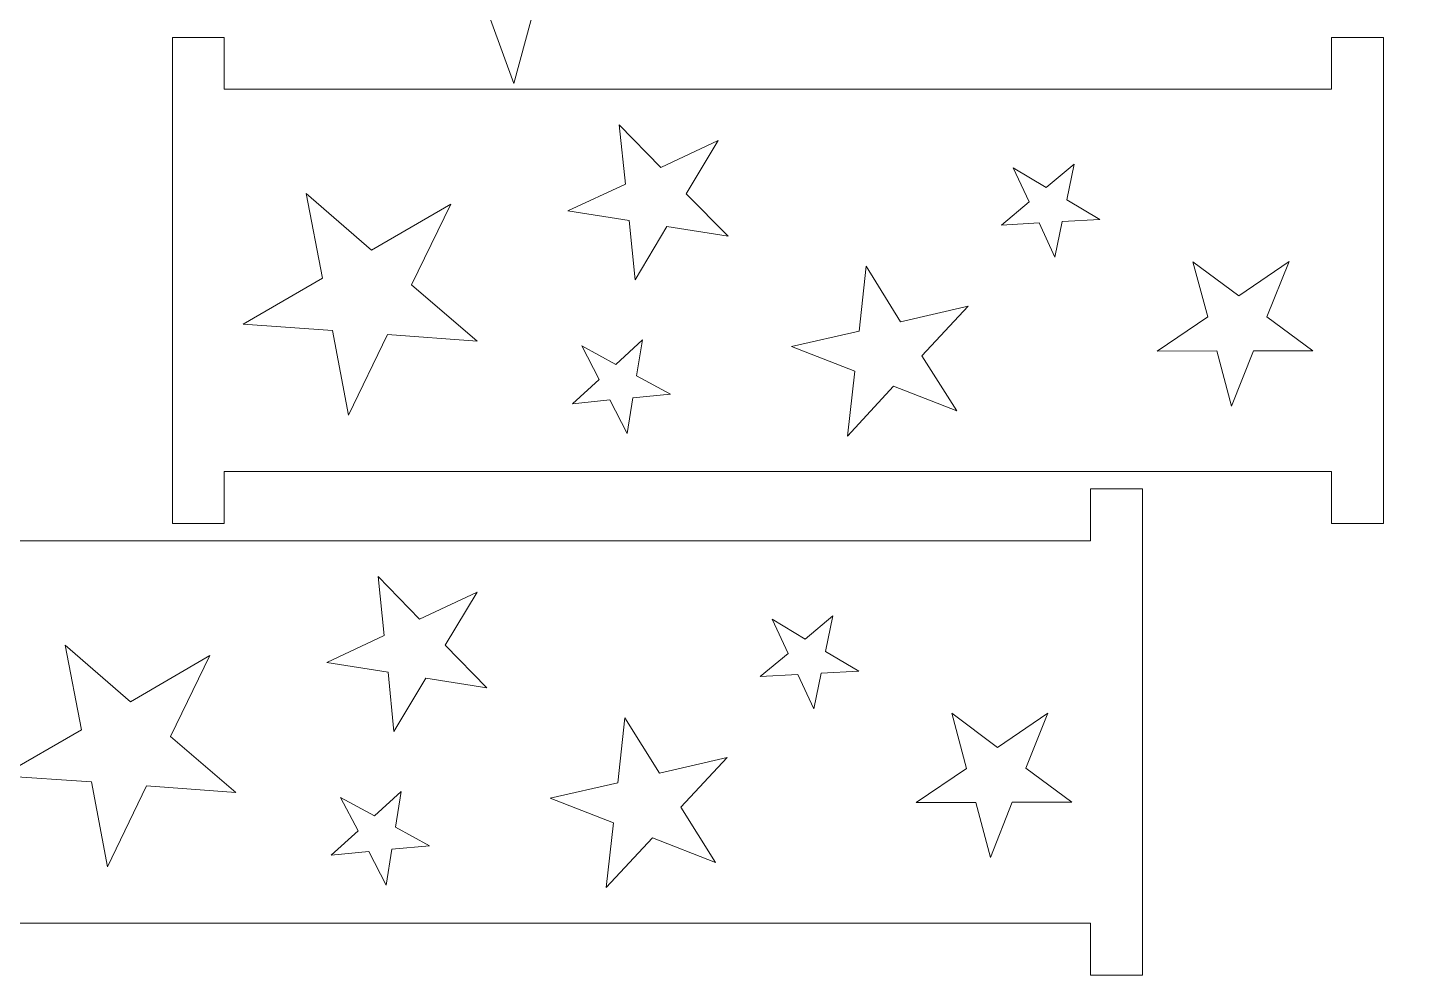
# Model space of a CAD drawing. Header units: centimetres. Extents: x -19.4 to 25.4, y -16.9 to 18.6.
# Drawn here: x -9.08 to 1.68, y -16.95 to -9.65 of the extents above; entities that cross this region are included whole.
import ezdxf

# ---------------------------------------------------------------- set-up
doc = ezdxf.new("R2010")
doc.units = ezdxf.units.CM
doc.header["$MEASUREMENT"] = 0
doc.layers.add('layer 1', color=7, linetype='Continuous')

msp = doc.modelspace()

# ---------------------------------------------------------------- linework, layer by layer
at = {"layer": 'layer 1', "color": 250, "lineweight": 9}
for points, knots in [([(-14.84191, 15.80987), (-14.84191, 15.80987), (-11.25771, 6.10371), (-11.25771, 6.10371), (-11.25771, 6.10371), (-11.25771, 6.10371), (-19.38088, -0.06509), (-19.38088, -0.06509), (-19.38088, -0.06509), (-19.38088, -0.06509), (-8.99748, -0.05361), (-8.99748, -0.05361), (-8.99748, -0.05361), (-8.99748, -0.05361), (-5.33731, -10.08188), (-5.33731, -10.08188), (-5.33731, -10.08188), (-5.33731, -10.08188), (-2.61756, -0.05896), (-2.61756, -0.05896), (-2.61756, -0.05896), (-2.61756, -0.05896), (7.76776, -0.08797), (7.76776, -0.08797), (7.76776, -0.08797), (7.76776, -0.08797), (-0.93476, 6.09502), (-0.93476, 6.09502), (-0.93476, 6.09502), (-0.93476, 6.09502), (1.74061, 15.80987), (1.74061, 15.80987), (1.74061, 15.80987), (1.74061, 15.80987), (1.43533, 15.80987), (1.43533, 15.80987), (1.43533, 15.80987), (1.43533, 15.80987), (-6.27467, 9.90378), (-6.27467, 9.90378), (-6.27467, 9.90378), (-6.27467, 9.90378), (-14.52296, 15.80987), (-14.52296, 15.80987), (-14.52296, 15.80987), (-14.52296, 15.80987), (-14.84191, 15.80987), (-14.84191, 15.80987)], [0, 0, 0, 0, 0.07692308, 0.07692308, 0.07692308, 0.07692308, 0.15384615, 0.15384615, 0.15384615, 0.15384615, 0.23076923, 0.23076923, 0.23076923, 0.23076923, 0.30769231, 0.30769231, 0.30769231, 0.30769231, 0.38461538, 0.38461538, 0.38461538, 0.38461538, 0.46153846, 0.46153846, 0.46153846, 0.46153846, 0.53846154, 0.53846154, 0.53846154, 0.53846154, 0.61538462, 0.61538462, 0.61538462, 0.61538462, 0.69230769, 0.69230769, 0.69230769, 0.69230769, 0.76923077, 0.76923077, 0.76923077, 0.76923077, 0.84615385, 0.84615385, 0.84615385, 0.84615385, 1, 1, 1, 1]), ([(19.0786, -16.52802), (19.0786, -16.52802), (19.38387, -16.52802), (19.38387, -16.52802), (19.38387, -16.52802), (19.38387, -16.52802), (16.70723, -6.814), (16.70723, -6.814), (16.70723, -6.814), (16.70723, -6.814), (25.40976, -0.63101), (25.40976, -0.63101), (25.40976, -0.63101), (25.40976, -0.63101), (15.02441, -0.66001), (15.02441, -0.66001), (15.02441, -0.66001), (15.02441, -0.66001), (12.30468, 9.3629), (12.30468, 9.3629), (12.30468, 9.3629), (12.30468, 9.3629), (8.64451, -0.66538), (8.64451, -0.66538), (8.64451, -0.66538), (8.64451, -0.66538), (-1.73889, -0.65389), (-1.73889, -0.65389), (-1.73889, -0.65389), (-1.73889, -0.65389), (6.38429, -6.82269), (6.38429, -6.82269), (6.38429, -6.82269), (6.38429, -6.82269), (2.80135, -16.52802), (2.80135, -16.52802), (2.80135, -16.52802), (2.80135, -16.52802), (3.12029, -16.52802), (3.12029, -16.52802), (3.12029, -16.52802), (3.12029, -16.52802), (11.36731, -10.62276), (11.36731, -10.62276), (11.36731, -10.62276), (11.36731, -10.62276), (19.0786, -16.52802), (19.0786, -16.52802)], [0, 0, 0, 0, 0.07692308, 0.07692308, 0.07692308, 0.07692308, 0.15384615, 0.15384615, 0.15384615, 0.15384615, 0.23076923, 0.23076923, 0.23076923, 0.23076923, 0.30769231, 0.30769231, 0.30769231, 0.30769231, 0.38461538, 0.38461538, 0.38461538, 0.38461538, 0.46153846, 0.46153846, 0.46153846, 0.46153846, 0.53846154, 0.53846154, 0.53846154, 0.53846154, 0.61538462, 0.61538462, 0.61538462, 0.61538462, 0.69230769, 0.69230769, 0.69230769, 0.69230769, 0.76923077, 0.76923077, 0.76923077, 0.76923077, 0.84615385, 0.84615385, 0.84615385, 0.84615385, 1, 1, 1, 1]), ([(0.96395, -10.12534), (0.96395, -10.12534), (0.96396, -9.72534), (0.96396, -9.72534), (0.96396, -9.72534), (0.96396, -9.72534), (1.36395, -9.72536), (1.36395, -9.72536), (1.36395, -9.72536), (1.36393, -11.10209), (1.36396, -12.09213), (1.36393, -13.46888), (1.36393, -13.46888), (1.36393, -13.46888), (0.96396, -13.46888), (0.96396, -13.46888), (0.96396, -13.46888), (0.96396, -13.46888), (0.96395, -13.06886), (0.96395, -13.06886), (0.96395, -13.06886), (-3.30469, -13.06888), (-3.44715, -13.06889), (-7.56937, -13.06888), (-7.56937, -13.06888), (-7.56937, -13.06888), (-7.56937, -13.46888), (-7.56937, -13.46888), (-7.56937, -13.46888), (-7.56937, -13.46888), (-7.96937, -13.46888), (-7.96937, -13.46888), (-7.96937, -13.46888), (-7.96937, -12.09213), (-7.96937, -11.10209), (-7.96939, -9.72534), (-7.96939, -9.72534), (-7.96939, -9.72534), (-7.56937, -9.72534), (-7.56937, -9.72534), (-7.56937, -9.72534), (-7.56937, -9.72534), (-7.56939, -10.12536), (-7.56939, -10.12536), (-7.56939, -10.12536), (-3.44717, -10.12534), (-3.30471, -10.12534), (0.96395, -10.12534)], [0, 0, 0, 0, 0.07692308, 0.07692308, 0.07692308, 0.07692308, 0.15384615, 0.15384615, 0.15384615, 0.15384615, 0.23076923, 0.23076923, 0.23076923, 0.23076923, 0.30769231, 0.30769231, 0.30769231, 0.30769231, 0.38461538, 0.38461538, 0.38461538, 0.38461538, 0.46153846, 0.46153846, 0.46153846, 0.46153846, 0.53846154, 0.53846154, 0.53846154, 0.53846154, 0.61538462, 0.61538462, 0.61538462, 0.61538462, 0.69230769, 0.69230769, 0.69230769, 0.69230769, 0.76923077, 0.76923077, 0.76923077, 0.76923077, 0.84615385, 0.84615385, 0.84615385, 0.84615385, 1, 1, 1, 1]), ([(-4.52604, -10.39877), (-4.52604, -10.39877), (-4.20596, -10.72764), (-4.20596, -10.72764), (-4.20596, -10.72764), (-4.20596, -10.72764), (-3.76316, -10.51928), (-3.76316, -10.51928), (-3.76316, -10.51928), (-3.76316, -10.51928), (-4.00891, -10.92936), (-4.00891, -10.92936), (-4.00891, -10.92936), (-4.00891, -10.92936), (-3.68744, -11.257), (-3.68744, -11.257), (-3.68744, -11.257), (-3.68744, -11.257), (-4.15943, -11.18152), (-4.15943, -11.18152), (-4.15943, -11.18152), (-4.15943, -11.18152), (-4.40356, -11.59241), (-4.40356, -11.59241), (-4.40356, -11.59241), (-4.40356, -11.59241), (-4.44949, -11.13572), (-4.44949, -11.13572), (-4.44949, -11.13572), (-4.44949, -11.13572), (-4.92183, -11.062), (-4.92183, -11.062), (-4.92183, -11.062), (-4.92183, -11.062), (-4.47827, -10.8552), (-4.47827, -10.8552), (-4.47827, -10.8552), (-4.47827, -10.8552), (-4.52604, -10.39877), (-4.52604, -10.39877)], [0, 0, 0, 0, 0.09090909, 0.09090909, 0.09090909, 0.09090909, 0.18181818, 0.18181818, 0.18181818, 0.18181818, 0.27272727, 0.27272727, 0.27272727, 0.27272727, 0.36363636, 0.36363636, 0.36363636, 0.36363636, 0.45454545, 0.45454545, 0.45454545, 0.45454545, 0.54545455, 0.54545455, 0.54545455, 0.54545455, 0.63636364, 0.63636364, 0.63636364, 0.63636364, 0.72727273, 0.72727273, 0.72727273, 0.72727273, 0.81818182, 0.81818182, 0.81818182, 0.81818182, 1, 1, 1, 1]), ([(-1.02055, -10.70308), (-1.02055, -10.70308), (-1.07769, -10.97638), (-1.07769, -10.97638), (-1.07769, -10.97638), (-1.07769, -10.97638), (-0.82203, -11.12897), (-0.82203, -11.12897), (-0.82203, -11.12897), (-0.82203, -11.12897), (-1.11248, -11.14437), (-1.11248, -11.14437), (-1.11248, -11.14437), (-1.11248, -11.14437), (-1.16853, -11.41793), (-1.16853, -11.41793), (-1.16853, -11.41793), (-1.16853, -11.41793), (-1.29088, -11.15417), (-1.29088, -11.15417), (-1.29088, -11.15417), (-1.29088, -11.15417), (-1.58117, -11.17068), (-1.58117, -11.17068), (-1.58117, -11.17068), (-1.58117, -11.17068), (-1.36635, -10.99224), (-1.36635, -10.99224), (-1.36635, -10.99224), (-1.36635, -10.99224), (-1.48972, -10.72885), (-1.48972, -10.72885), (-1.48972, -10.72885), (-1.48972, -10.72885), (-1.23461, -10.88236), (-1.23461, -10.88236), (-1.23461, -10.88236), (-1.23461, -10.88236), (-1.02055, -10.70308), (-1.02055, -10.70308)], [0, 0, 0, 0, 0.09090909, 0.09090909, 0.09090909, 0.09090909, 0.18181818, 0.18181818, 0.18181818, 0.18181818, 0.27272727, 0.27272727, 0.27272727, 0.27272727, 0.36363636, 0.36363636, 0.36363636, 0.36363636, 0.45454545, 0.45454545, 0.45454545, 0.45454545, 0.54545455, 0.54545455, 0.54545455, 0.54545455, 0.63636364, 0.63636364, 0.63636364, 0.63636364, 0.72727273, 0.72727273, 0.72727273, 0.72727273, 0.81818182, 0.81818182, 0.81818182, 0.81818182, 1, 1, 1, 1]), ([(-6.9376, -10.92824), (-6.9376, -10.92824), (-6.43524, -11.36376), (-6.43524, -11.36376), (-6.43524, -11.36376), (-6.43524, -11.36376), (-5.82325, -11.00893), (-5.82325, -11.00893), (-5.82325, -11.00893), (-5.82325, -11.00893), (-6.12604, -11.63069), (-6.12604, -11.63069), (-6.12604, -11.63069), (-6.12604, -11.63069), (-5.62183, -12.06422), (-5.62183, -12.06422), (-5.62183, -12.06422), (-5.62183, -12.06422), (-6.31133, -12.01298), (-6.31133, -12.01298), (-6.31133, -12.01298), (-6.31133, -12.01298), (-6.61171, -12.63573), (-6.61171, -12.63573), (-6.61171, -12.63573), (-6.61171, -12.63573), (-6.73505, -11.98232), (-6.73505, -11.98232), (-6.73505, -11.98232), (-6.73505, -11.98232), (-7.42489, -11.93366), (-7.42489, -11.93366), (-7.42489, -11.93366), (-7.42489, -11.93366), (-6.81161, -11.58106), (-6.81161, -11.58106), (-6.81161, -11.58106), (-6.81161, -11.58106), (-6.9376, -10.92824), (-6.9376, -10.92824)], [0, 0, 0, 0, 0.09090909, 0.09090909, 0.09090909, 0.09090909, 0.18181818, 0.18181818, 0.18181818, 0.18181818, 0.27272727, 0.27272727, 0.27272727, 0.27272727, 0.36363636, 0.36363636, 0.36363636, 0.36363636, 0.45454545, 0.45454545, 0.45454545, 0.45454545, 0.54545455, 0.54545455, 0.54545455, 0.54545455, 0.63636364, 0.63636364, 0.63636364, 0.63636364, 0.72727273, 0.72727273, 0.72727273, 0.72727273, 0.81818182, 0.81818182, 0.81818182, 0.81818182, 1, 1, 1, 1]), ([(-2.62344, -11.48842), (-2.62344, -11.48842), (-2.35712, -11.91505), (-2.35712, -11.91505), (-2.35712, -11.91505), (-2.35712, -11.91505), (-1.83571, -11.79469), (-1.83571, -11.79469), (-1.83571, -11.79469), (-1.83571, -11.79469), (-2.19297, -12.17684), (-2.19297, -12.17684), (-2.19297, -12.17684), (-2.19297, -12.17684), (-1.92487, -12.60245), (-1.92487, -12.60245), (-1.92487, -12.60245), (-1.92487, -12.60245), (-2.41199, -12.41201), (-2.41199, -12.41201), (-2.41199, -12.41201), (-2.41199, -12.41201), (-2.76772, -12.79544), (-2.76772, -12.79544), (-2.76772, -12.79544), (-2.76772, -12.79544), (-2.71149, -12.29557), (-2.71149, -12.29557), (-2.71149, -12.29557), (-2.71149, -12.29557), (-3.19945, -12.10692), (-3.19945, -12.10692), (-3.19945, -12.10692), (-3.19945, -12.10692), (-2.6776, -11.98844), (-2.6776, -11.98844), (-2.6776, -11.98844), (-2.6776, -11.98844), (-2.62344, -11.48842), (-2.62344, -11.48842)], [0, 0, 0, 0, 0.09090909, 0.09090909, 0.09090909, 0.09090909, 0.18181818, 0.18181818, 0.18181818, 0.18181818, 0.27272727, 0.27272727, 0.27272727, 0.27272727, 0.36363636, 0.36363636, 0.36363636, 0.36363636, 0.45454545, 0.45454545, 0.45454545, 0.45454545, 0.54545455, 0.54545455, 0.54545455, 0.54545455, 0.63636364, 0.63636364, 0.63636364, 0.63636364, 0.72727273, 0.72727273, 0.72727273, 0.72727273, 0.81818182, 0.81818182, 0.81818182, 0.81818182, 1, 1, 1, 1]), ([(-0.10511, -11.45304), (-0.10511, -11.45304), (0.24799, -11.71593), (0.24799, -11.71593), (0.24799, -11.71593), (0.24799, -11.71593), (0.63573, -11.45132), (0.63573, -11.45132), (0.63573, -11.45132), (0.63573, -11.45132), (0.46525, -11.87701), (0.46525, -11.87701), (0.46525, -11.87701), (0.46525, -11.87701), (0.81948, -12.1385), (0.81948, -12.1385), (0.81948, -12.1385), (0.81948, -12.1385), (0.36107, -12.13873), (0.36107, -12.13873), (0.36107, -12.13873), (0.36107, -12.13873), (0.19224, -12.56496), (0.19224, -12.56496), (0.19224, -12.56496), (0.19224, -12.56496), (0.07937, -12.1394), (0.07937, -12.1394), (0.07937, -12.1394), (0.07937, -12.1394), (-0.3792, -12.14133), (-0.3792, -12.14133), (-0.3792, -12.14133), (-0.3792, -12.14133), (0.00947, -11.8781), (0.00947, -11.8781), (0.00947, -11.8781), (0.00947, -11.8781), (-0.10511, -11.45304), (-0.10511, -11.45304)], [0, 0, 0, 0, 0.09090909, 0.09090909, 0.09090909, 0.09090909, 0.18181818, 0.18181818, 0.18181818, 0.18181818, 0.27272727, 0.27272727, 0.27272727, 0.27272727, 0.36363636, 0.36363636, 0.36363636, 0.36363636, 0.45454545, 0.45454545, 0.45454545, 0.45454545, 0.54545455, 0.54545455, 0.54545455, 0.54545455, 0.63636364, 0.63636364, 0.63636364, 0.63636364, 0.72727273, 0.72727273, 0.72727273, 0.72727273, 0.81818182, 0.81818182, 0.81818182, 0.81818182, 1, 1, 1, 1]), ([(-4.34712, -12.05574), (-4.34712, -12.05574), (-4.39261, -12.33121), (-4.39261, -12.33121), (-4.39261, -12.33121), (-4.39261, -12.33121), (-4.13069, -12.4728), (-4.13069, -12.4728), (-4.13069, -12.4728), (-4.13069, -12.4728), (-4.42021, -12.50052), (-4.42021, -12.50052), (-4.42021, -12.50052), (-4.42021, -12.50052), (-4.4646, -12.77622), (-4.4646, -12.77622), (-4.4646, -12.77622), (-4.4646, -12.77622), (-4.59803, -12.51788), (-4.59803, -12.51788), (-4.59803, -12.51788), (-4.59803, -12.51788), (-4.88737, -12.54668), (-4.88737, -12.54668), (-4.88737, -12.54668), (-4.88737, -12.54668), (-4.68032, -12.35932), (-4.68032, -12.35932), (-4.68032, -12.35932), (-4.68032, -12.35932), (-4.81476, -12.10138), (-4.81476, -12.10138), (-4.81476, -12.10138), (-4.81476, -12.10138), (-4.55337, -12.24392), (-4.55337, -12.24392), (-4.55337, -12.24392), (-4.55337, -12.24392), (-4.34712, -12.05574), (-4.34712, -12.05574)], [0, 0, 0, 0, 0.09090909, 0.09090909, 0.09090909, 0.09090909, 0.18181818, 0.18181818, 0.18181818, 0.18181818, 0.27272727, 0.27272727, 0.27272727, 0.27272727, 0.36363636, 0.36363636, 0.36363636, 0.36363636, 0.45454545, 0.45454545, 0.45454545, 0.45454545, 0.54545455, 0.54545455, 0.54545455, 0.54545455, 0.63636364, 0.63636364, 0.63636364, 0.63636364, 0.72727273, 0.72727273, 0.72727273, 0.72727273, 0.81818182, 0.81818182, 0.81818182, 0.81818182, 1, 1, 1, 1]), ([(-0.89427, -13.60274), (-0.89427, -13.60274), (-0.89427, -13.20274), (-0.89427, -13.20274), (-0.89427, -13.20274), (-0.89427, -13.20274), (-0.49428, -13.20274), (-0.49428, -13.20274), (-0.49428, -13.20274), (-0.49428, -14.57948), (-0.49427, -15.56953), (-0.49428, -16.94626), (-0.49428, -16.94626), (-0.49428, -16.94626), (-0.89427, -16.94626), (-0.89427, -16.94626), (-0.89427, -16.94626), (-0.89427, -16.94626), (-0.89427, -16.54625), (-0.89427, -16.54625), (-0.89427, -16.54625), (-5.16292, -16.54626), (-5.30537, -16.54628), (-9.4276, -16.54628), (-9.4276, -16.54628), (-9.4276, -16.54628), (-9.4276, -16.94628), (-9.4276, -16.94628), (-9.4276, -16.94628), (-9.4276, -16.94628), (-9.8276, -16.94628), (-9.8276, -16.94628), (-9.8276, -16.94628), (-9.82759, -15.56952), (-9.8276, -14.57949), (-9.8276, -13.20274), (-9.8276, -13.20274), (-9.8276, -13.20274), (-9.4276, -13.20274), (-9.4276, -13.20274), (-9.4276, -13.20274), (-9.4276, -13.20274), (-9.4276, -13.60274), (-9.4276, -13.60274), (-9.4276, -13.60274), (-5.30539, -13.60274), (-5.16292, -13.60274), (-0.89427, -13.60274)], [0, 0, 0, 0, 0.07692308, 0.07692308, 0.07692308, 0.07692308, 0.15384615, 0.15384615, 0.15384615, 0.15384615, 0.23076923, 0.23076923, 0.23076923, 0.23076923, 0.30769231, 0.30769231, 0.30769231, 0.30769231, 0.38461538, 0.38461538, 0.38461538, 0.38461538, 0.46153846, 0.46153846, 0.46153846, 0.46153846, 0.53846154, 0.53846154, 0.53846154, 0.53846154, 0.61538462, 0.61538462, 0.61538462, 0.61538462, 0.69230769, 0.69230769, 0.69230769, 0.69230769, 0.76923077, 0.76923077, 0.76923077, 0.76923077, 0.84615385, 0.84615385, 0.84615385, 0.84615385, 1, 1, 1, 1]), ([(-6.38427, -13.87616), (-6.38427, -13.87616), (-6.06419, -14.20502), (-6.06419, -14.20502), (-6.06419, -14.20502), (-6.06419, -14.20502), (-5.62139, -13.99666), (-5.62139, -13.99666), (-5.62139, -13.99666), (-5.62139, -13.99666), (-5.86713, -14.40674), (-5.86713, -14.40674), (-5.86713, -14.40674), (-5.86713, -14.40674), (-5.54567, -14.73438), (-5.54567, -14.73438), (-5.54567, -14.73438), (-5.54567, -14.73438), (-6.01765, -14.6589), (-6.01765, -14.6589), (-6.01765, -14.6589), (-6.01765, -14.6589), (-6.26177, -15.0698), (-6.26177, -15.0698), (-6.26177, -15.0698), (-6.26177, -15.0698), (-6.30772, -14.6131), (-6.30772, -14.6131), (-6.30772, -14.6131), (-6.30772, -14.6131), (-6.78005, -14.53938), (-6.78005, -14.53938), (-6.78005, -14.53938), (-6.78005, -14.53938), (-6.33649, -14.3326), (-6.33649, -14.3326), (-6.33649, -14.3326), (-6.33649, -14.3326), (-6.38427, -13.87616), (-6.38427, -13.87616)], [0, 0, 0, 0, 0.09090909, 0.09090909, 0.09090909, 0.09090909, 0.18181818, 0.18181818, 0.18181818, 0.18181818, 0.27272727, 0.27272727, 0.27272727, 0.27272727, 0.36363636, 0.36363636, 0.36363636, 0.36363636, 0.45454545, 0.45454545, 0.45454545, 0.45454545, 0.54545455, 0.54545455, 0.54545455, 0.54545455, 0.63636364, 0.63636364, 0.63636364, 0.63636364, 0.72727273, 0.72727273, 0.72727273, 0.72727273, 0.81818182, 0.81818182, 0.81818182, 0.81818182, 1, 1, 1, 1]), ([(-2.87877, -14.18048), (-2.87877, -14.18048), (-2.93592, -14.45377), (-2.93592, -14.45377), (-2.93592, -14.45377), (-2.93592, -14.45377), (-2.68025, -14.60636), (-2.68025, -14.60636), (-2.68025, -14.60636), (-2.68025, -14.60636), (-2.97071, -14.62176), (-2.97071, -14.62176), (-2.97071, -14.62176), (-2.97071, -14.62176), (-3.02676, -14.89533), (-3.02676, -14.89533), (-3.02676, -14.89533), (-3.02676, -14.89533), (-3.14911, -14.63156), (-3.14911, -14.63156), (-3.14911, -14.63156), (-3.14911, -14.63156), (-3.43939, -14.64806), (-3.43939, -14.64806), (-3.43939, -14.64806), (-3.43939, -14.64806), (-3.22457, -14.46962), (-3.22457, -14.46962), (-3.22457, -14.46962), (-3.22457, -14.46962), (-3.34795, -14.20624), (-3.34795, -14.20624), (-3.34795, -14.20624), (-3.34795, -14.20624), (-3.09283, -14.35974), (-3.09283, -14.35974), (-3.09283, -14.35974), (-3.09283, -14.35974), (-2.87877, -14.18048), (-2.87877, -14.18048)], [0, 0, 0, 0, 0.09090909, 0.09090909, 0.09090909, 0.09090909, 0.18181818, 0.18181818, 0.18181818, 0.18181818, 0.27272727, 0.27272727, 0.27272727, 0.27272727, 0.36363636, 0.36363636, 0.36363636, 0.36363636, 0.45454545, 0.45454545, 0.45454545, 0.45454545, 0.54545455, 0.54545455, 0.54545455, 0.54545455, 0.63636364, 0.63636364, 0.63636364, 0.63636364, 0.72727273, 0.72727273, 0.72727273, 0.72727273, 0.81818182, 0.81818182, 0.81818182, 0.81818182, 1, 1, 1, 1]), ([(-8.79583, -14.40564), (-8.79583, -14.40564), (-8.29347, -14.84116), (-8.29347, -14.84116), (-8.29347, -14.84116), (-8.29347, -14.84116), (-7.68147, -14.48633), (-7.68147, -14.48633), (-7.68147, -14.48633), (-7.68147, -14.48633), (-7.98427, -15.10809), (-7.98427, -15.10809), (-7.98427, -15.10809), (-7.98427, -15.10809), (-7.48005, -15.54161), (-7.48005, -15.54161), (-7.48005, -15.54161), (-7.48005, -15.54161), (-8.16956, -15.49037), (-8.16956, -15.49037), (-8.16956, -15.49037), (-8.16956, -15.49037), (-8.46992, -16.11313), (-8.46992, -16.11313), (-8.46992, -16.11313), (-8.46992, -16.11313), (-8.59328, -15.4597), (-8.59328, -15.4597), (-8.59328, -15.4597), (-8.59328, -15.4597), (-9.28312, -15.41105), (-9.28312, -15.41105), (-9.28312, -15.41105), (-9.28312, -15.41105), (-8.66983, -15.05845), (-8.66983, -15.05845), (-8.66983, -15.05845), (-8.66983, -15.05845), (-8.79583, -14.40564), (-8.79583, -14.40564)], [0, 0, 0, 0, 0.09090909, 0.09090909, 0.09090909, 0.09090909, 0.18181818, 0.18181818, 0.18181818, 0.18181818, 0.27272727, 0.27272727, 0.27272727, 0.27272727, 0.36363636, 0.36363636, 0.36363636, 0.36363636, 0.45454545, 0.45454545, 0.45454545, 0.45454545, 0.54545455, 0.54545455, 0.54545455, 0.54545455, 0.63636364, 0.63636364, 0.63636364, 0.63636364, 0.72727273, 0.72727273, 0.72727273, 0.72727273, 0.81818182, 0.81818182, 0.81818182, 0.81818182, 1, 1, 1, 1]), ([(-4.48167, -14.96582), (-4.48167, -14.96582), (-4.21535, -15.39244), (-4.21535, -15.39244), (-4.21535, -15.39244), (-4.21535, -15.39244), (-3.69393, -15.27209), (-3.69393, -15.27209), (-3.69393, -15.27209), (-3.69393, -15.27209), (-4.05119, -15.65424), (-4.05119, -15.65424), (-4.05119, -15.65424), (-4.05119, -15.65424), (-3.78309, -16.07985), (-3.78309, -16.07985), (-3.78309, -16.07985), (-3.78309, -16.07985), (-4.27021, -15.88941), (-4.27021, -15.88941), (-4.27021, -15.88941), (-4.27021, -15.88941), (-4.62593, -16.27284), (-4.62593, -16.27284), (-4.62593, -16.27284), (-4.62593, -16.27284), (-4.56972, -15.77296), (-4.56972, -15.77296), (-4.56972, -15.77296), (-4.56972, -15.77296), (-5.05768, -15.5843), (-5.05768, -15.5843), (-5.05768, -15.5843), (-5.05768, -15.5843), (-4.53581, -15.46582), (-4.53581, -15.46582), (-4.53581, -15.46582), (-4.53581, -15.46582), (-4.48167, -14.96582), (-4.48167, -14.96582)], [0, 0, 0, 0, 0.09090909, 0.09090909, 0.09090909, 0.09090909, 0.18181818, 0.18181818, 0.18181818, 0.18181818, 0.27272727, 0.27272727, 0.27272727, 0.27272727, 0.36363636, 0.36363636, 0.36363636, 0.36363636, 0.45454545, 0.45454545, 0.45454545, 0.45454545, 0.54545455, 0.54545455, 0.54545455, 0.54545455, 0.63636364, 0.63636364, 0.63636364, 0.63636364, 0.72727273, 0.72727273, 0.72727273, 0.72727273, 0.81818182, 0.81818182, 0.81818182, 0.81818182, 1, 1, 1, 1]), ([(-1.96333, -14.93044), (-1.96333, -14.93044), (-1.61023, -15.19333), (-1.61023, -15.19333), (-1.61023, -15.19333), (-1.61023, -15.19333), (-1.22249, -14.92872), (-1.22249, -14.92872), (-1.22249, -14.92872), (-1.22249, -14.92872), (-1.39297, -15.35441), (-1.39297, -15.35441), (-1.39297, -15.35441), (-1.39297, -15.35441), (-1.03875, -15.61589), (-1.03875, -15.61589), (-1.03875, -15.61589), (-1.03875, -15.61589), (-1.49716, -15.61612), (-1.49716, -15.61612), (-1.49716, -15.61612), (-1.49716, -15.61612), (-1.66599, -16.04236), (-1.66599, -16.04236), (-1.66599, -16.04236), (-1.66599, -16.04236), (-1.77884, -15.61678), (-1.77884, -15.61678), (-1.77884, -15.61678), (-1.77884, -15.61678), (-2.23741, -15.61872), (-2.23741, -15.61872), (-2.23741, -15.61872), (-2.23741, -15.61872), (-1.84876, -15.35549), (-1.84876, -15.35549), (-1.84876, -15.35549), (-1.84876, -15.35549), (-1.96333, -14.93044), (-1.96333, -14.93044)], [0, 0, 0, 0, 0.09090909, 0.09090909, 0.09090909, 0.09090909, 0.18181818, 0.18181818, 0.18181818, 0.18181818, 0.27272727, 0.27272727, 0.27272727, 0.27272727, 0.36363636, 0.36363636, 0.36363636, 0.36363636, 0.45454545, 0.45454545, 0.45454545, 0.45454545, 0.54545455, 0.54545455, 0.54545455, 0.54545455, 0.63636364, 0.63636364, 0.63636364, 0.63636364, 0.72727273, 0.72727273, 0.72727273, 0.72727273, 0.81818182, 0.81818182, 0.81818182, 0.81818182, 1, 1, 1, 1]), ([(-6.20535, -15.53314), (-6.20535, -15.53314), (-6.25084, -15.8086), (-6.25084, -15.8086), (-6.25084, -15.8086), (-6.25084, -15.8086), (-5.98892, -15.95018), (-5.98892, -15.95018), (-5.98892, -15.95018), (-5.98892, -15.95018), (-6.27844, -15.97792), (-6.27844, -15.97792), (-6.27844, -15.97792), (-6.27844, -15.97792), (-6.32283, -16.25362), (-6.32283, -16.25362), (-6.32283, -16.25362), (-6.32283, -16.25362), (-6.45625, -15.99528), (-6.45625, -15.99528), (-6.45625, -15.99528), (-6.45625, -15.99528), (-6.7456, -16.02408), (-6.7456, -16.02408), (-6.7456, -16.02408), (-6.7456, -16.02408), (-6.53855, -15.8367), (-6.53855, -15.8367), (-6.53855, -15.8367), (-6.53855, -15.8367), (-6.67299, -15.57878), (-6.67299, -15.57878), (-6.67299, -15.57878), (-6.67299, -15.57878), (-6.4116, -15.72132), (-6.4116, -15.72132), (-6.4116, -15.72132), (-6.4116, -15.72132), (-6.20535, -15.53314), (-6.20535, -15.53314)], [0, 0, 0, 0, 0.09090909, 0.09090909, 0.09090909, 0.09090909, 0.18181818, 0.18181818, 0.18181818, 0.18181818, 0.27272727, 0.27272727, 0.27272727, 0.27272727, 0.36363636, 0.36363636, 0.36363636, 0.36363636, 0.45454545, 0.45454545, 0.45454545, 0.45454545, 0.54545455, 0.54545455, 0.54545455, 0.54545455, 0.63636364, 0.63636364, 0.63636364, 0.63636364, 0.72727273, 0.72727273, 0.72727273, 0.72727273, 0.81818182, 0.81818182, 0.81818182, 0.81818182, 1, 1, 1, 1])]:
    msp.add_open_spline(points, degree=3, knots=knots, dxfattribs=at)

doc.saveas('drawing.dxf')
